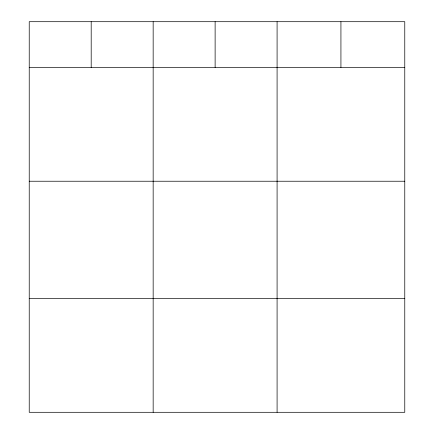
<?xml version="1.0" encoding="UTF-8"?>
<svg xmlns="http://www.w3.org/2000/svg" width="434" height="434" viewBox="0 0 434 434"><rect width="100%" height="100%" fill="white"/><g stroke="black" fill="none" stroke-linecap="round" stroke-linejoin="round"><path stroke-width="0.65" d="M404.77 67.427L404.77 412.3L29.23 412.3L29.23 21.7L404.77 21.7L404.77 67.427L29.23 67.427M29.23 181.233L404.77 181.233M29.23 298.494L404.77 298.494M340.929 21.7L340.929 67.427M277.087 21.7L277.087 412.3M215.123 21.7L215.123 67.427M153.159 21.7L153.159 412.3M91.194 21.7L91.194 67.427"/></g></svg>
